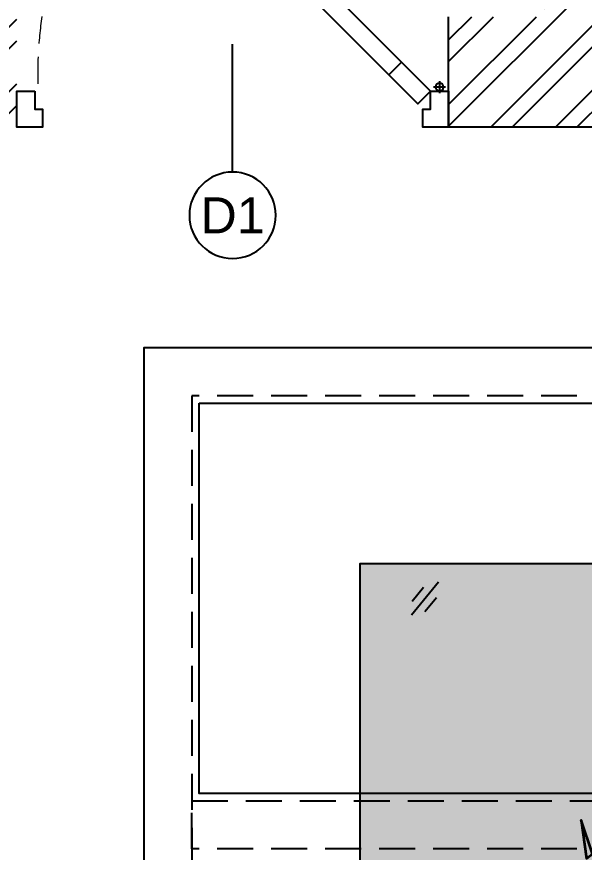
# Model space of a CAD drawing. Header units: millimetres. Extents: x -620 to 17580, y -3355 to 14690.
# Drawn here: x 3345 to 4528, y 7134 to 8875 of the extents above; entities that cross this region are included whole.
import ezdxf
from ezdxf.enums import TextEntityAlignment as Align

# ---------------------------------------------------------------- set-up
doc = ezdxf.new("R2010")
doc.units = ezdxf.units.MM
doc.header["$LTSCALE"] = 150
doc.linetypes.add('DASHED', pattern=[0.75, 0.5, -0.25])
for name, color, linetype in [('ad-Door', 11, 'Continuous'), ('ad-Elevation 10', 8, 'Continuous'), ('ad-Furniture', 8, 'Continuous'), ('ad-Text Main_Door&window Label', 7, 'Continuous'), ('ad-Wall', 240, 'Continuous'), ('ad-Wall hatch', 8, 'Continuous')]:
    doc.layers.add(name, color=color, linetype=linetype)
doc.layers.add('ad-Glass Sectionline', color=140, linetype='Continuous', true_color=0x00bfff)
doc.layers.add('ad-Landscape', color=7, linetype='Continuous', lineweight=35, true_color=0x007f00)
doc.layers.add('ad-Landscape 2', color=7, linetype='Continuous', lineweight=35, true_color=0x264c00)
doc.styles.add('New Text Style', font='arial.ttf', dxfattribs={"height": 100})

# ---------------------------------------------------------------- blocks, each defined once
blk = doc.blocks.new('*U176')
for p, q in [((-8.3, -111.1), (-41.7, -111.1)), ((-25, -127.8), (-25, -94.4)), ((-811.3, -760.8), (-796.4, -775.7)), ((-746.2, -826), (-761.1, -811.1))]:
    blk.add_line(p, q)
for points in [[(-1150, -100), (-1150, -50), (-1128.6, -50), (-1128.6, -35.7), (-1128.6, 0), (-1200, 0), (-1200, -100)], [(-50, -100), (0, -100), (0, 0), (-71.4, 0), (-71.4, -35.7), (-71.4, -50), (-50, -50)], [(-50, -100), (-130.8, -180.8), (-166.2, -145.5), (-85.4, -64.6)], [(-130.8, -180.8), (-747, -797), (-782.4, -761.6), (-166.2, -145.5)], [(-827.8, -877.8), (-747, -797), (-782.4, -761.6), (-863.2, -842.5)]]:
    blk.add_lwpolyline(points, close=True)
for points in [[(-808.2, -787.5), (-835.7, -760), (-772.9, -697.2), (-765, -705), (-822, -773.7)], [(-772.8, -822.8), (-745.4, -850.3), (-682.5, -787.5), (-690.4, -779.7), (-759, -836.7)]]:
    blk.add_lwpolyline(points)
blk.add_circle((-25, -111.1), 11.1)
at = {"color": 8, "linetype": 'DASHED', "lineweight": 0}
blk.add_arc((-93.1, -153.1), 1047.4, 178.1881, 271.8119, dxfattribs=at)
at = {"layer": 'ad-Text Main_Door&window Label'}
blk.add_line((-600, 125), (-600, -230), dxfattribs=at)
blk.add_circle((-600.3, 245), 120, dxfattribs=at)
at = {"layer": 'ad-Text Main_Door&window Label', "style": 'New Text Style'}
blk.add_attdef('D1', text='', height=100, dxfattribs=at).set_placement((-600.3, 245), align=Align.MIDDLE_CENTER)
blk = doc.blocks.new('zw$42B5')
at = {"layer": 'ad-Wall hatch', "transparency": 33554610}
h = blk.add_hatch(dxfattribs=at)
h.set_pattern_fill('ANSI32', color=256, scale=10)
h.set_pattern_definition([(45, (-1040635.14, 674820.02), (-67.351921, 67.351921), []), (45, (-1040590.24, 674820.02), (-67.351921, 67.351921), [])])
h.paths.add_polyline_path([(12120, 13620), (12120, 10220), (11890, 10220), (11890, 13390), (7240, 13390), (7240, 8645), (4245, 8645), (4245, 8875), (4445, 8875), (4445, 9370), (4560, 9370), (4560, 8760), (7010, 8760), (7010, 10500), (6360, 10500), (6360, 10615), (7010, 10615), (7010, 13390), (4560, 13390), (4560, 10615), (5560, 10615), (5560, 10500), (4445, 10500), (4445, 13390), (230, 13390), (230, 8875), (3345, 8875), (3345, 8645), (3060, 8645), (3060, 4745), (3345, 4745), (3345, 4515), (230, 4515), (230, 230), (4995, 230), (4995, 3130), (6060, 3130), (6060, 3015), (5110, 3015), (5110, 230), (8310, 230), (8310, 3015), (6860, 3015), (6860, 3130), (8310, 3130), (8310, 4630), (5110, 4630), (5110, 3930), (4995, 3930), (4995, 4515), (4245, 4515), (4245, 4745), (8540, 4745), (8540, 230), (9240, 230), (9240, 0), (0, 0), (0, 4745), (2830, 4745), (2830, 8645), (0, 8645), (0, 13620)])
at = {"layer": 'ad-Wall'}
blk.add_lwpolyline([(7240, 13390), (7240, 8645), (4245, 8645), (4245, 8875)], dxfattribs=at)
at = {"layer": 'ad-Door', "ltscale": 5}
ref = blk.add_blockref('*U176', (4245, 8645), dxfattribs=dict(at, xscale=-0.7499999997027537, yscale=0.7499999997027537, zscale=0.7499999997027537, rotation=179.9999999999998))
ref.add_attrib('D1', 'D1', dxfattribs={"layer": 'ad-Text Main_Door&window Label', "height": 75, "rotation": 360, "style": 'New Text Style'}).set_placement((3794.8, 8461.3), align=Align.MIDDLE_CENTER)
blk = doc.blocks.new('bamboo')
at = {"layer": 'ad-Landscape 2'}
blk.add_lwpolyline([(-756.4, 1206.5), (-805.8, 1354.1), (-782.2, 1185.2), (-756.4, 1206.5)], dxfattribs=at)
blk = doc.blocks.new('zw$EEF9')
at = {"layer": 'ad-Glass Sectionline'}
for points in [[(-28.2, -34.6), (28.2, 34.6)], [(-26.8, -5.8), (-3.4, 23.4)], [(-0.3, -27.4), (23.6, 1.4)]]:
    blk.add_lwpolyline(points, dxfattribs=at)
blk = doc.blocks.new('$ZCDB_AUDIT_GENERATED_1E8537')
at = {"layer": 'ad-Elevation 10'}
blk.add_lwpolyline([(0, -2980), (3365, -2980), (3365, 0), (0, 0)], close=True, dxfattribs=at)
at = {"layer": 'ad-Elevation 10', "linetype": 'DASHED'}
for points in [[(100, -2880), (3265, -2880), (3265, -100), (100, -100)], [(100, -943.3), (3265, -943.3), (3265, -1043.3), (100, -1043.3)]]:
    blk.add_lwpolyline(points, close=True, dxfattribs=at)
at = {"layer": 'ad-Glass Sectionline', "transparency": 33554585}
blk.add_lwpolyline([(115, -115), (1056.7, -115), (1056.7, -928.3), (115, -928.3)], close=True, dxfattribs=at)
blk.add_blockref('zw$EEF9', (585.8, -521.7))
blk = doc.blocks.new('$ZCDB_AUDIT_GENERATED_1E8529')
at = {"true_color": 0x7f5f3f, "transparency": 33554610}
h = blk.add_hatch(dxfattribs=at)
h.set_pattern_fill('DOTS', color=37, scale=20, angle=360)
h.set_pattern_definition([(360, (-800139.518, 271344.397), (15.875, 31.75), [0, -31.75])])
h.paths.add_polyline_path([(450, -2530), (2915, -2530), (2915, -450), (450, -450)])
at = {"layer": 'ad-Elevation 10'}
blk.add_lwpolyline([(450, -2530), (2915, -2530), (2915, -450), (450, -450)], close=True, dxfattribs=at)
blk.add_blockref('$ZCDB_AUDIT_GENERATED_1E8537', (0, 0))
at = {"layer": 'ad-Landscape', "linetype": 'Continuous', "xscale": 0.473259546584505, "yscale": 0.473259546584505, "zscale": 0.473259546584505}
blk.add_blockref('bamboo', (1292.6, -1624.9), dxfattribs=at)
blk = doc.blocks.new('zw$2927')
at = {"layer": 'ad-Furniture', "rotation": 359.9999999999996}
blk.add_blockref('$ZCDB_AUDIT_GENERATED_1E8529', (-8510, -5435), dxfattribs=at)

msp = doc.modelspace()

# ---------------------------------------------------------------- block references
at = {"layer": 'ad-Furniture', "rotation": 360}
msp.add_blockref('zw$2927', (12120, 13620), dxfattribs=at)

# ---------------------------------------------------------------- next in the draw order: block references
at = {"layer": 'ad-Wall'}
msp.add_blockref('zw$42B5', (0, 0), dxfattribs=at)

doc.saveas('drawing.dxf')
